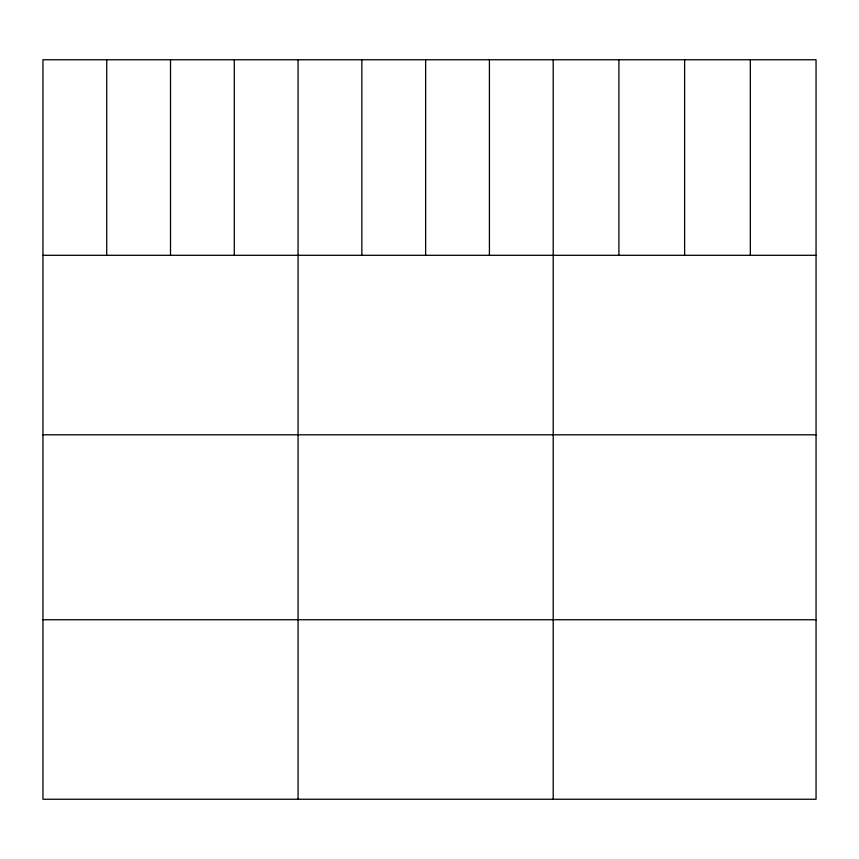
<?xml version="1.0" encoding="UTF-8"?>
<svg xmlns="http://www.w3.org/2000/svg" width="859" height="859" viewBox="0 0 859 859"><rect width="100%" height="100%" fill="white"/><g stroke="black" fill="none" stroke-linecap="round" stroke-linejoin="round"><path stroke-width="1.29" d="M816.05 255.306L816.05 799.246L42.95 799.246L42.95 59.754L816.05 59.754L816.05 255.306L42.95 255.306M42.95 434.804L816.05 434.804M42.95 619.747L816.05 619.747M750.336 59.754L750.336 255.306M684.623 59.754L684.623 255.306M618.909 59.754L618.909 255.306M553.196 59.754L553.196 799.246M489.415 59.754L489.415 255.306M425.634 59.754L425.634 255.306M361.854 59.754L361.854 255.306M298.073 59.754L298.073 799.246M234.292 59.754L234.292 255.306M170.512 59.754L170.512 255.306M106.731 59.754L106.731 255.306"/></g></svg>
